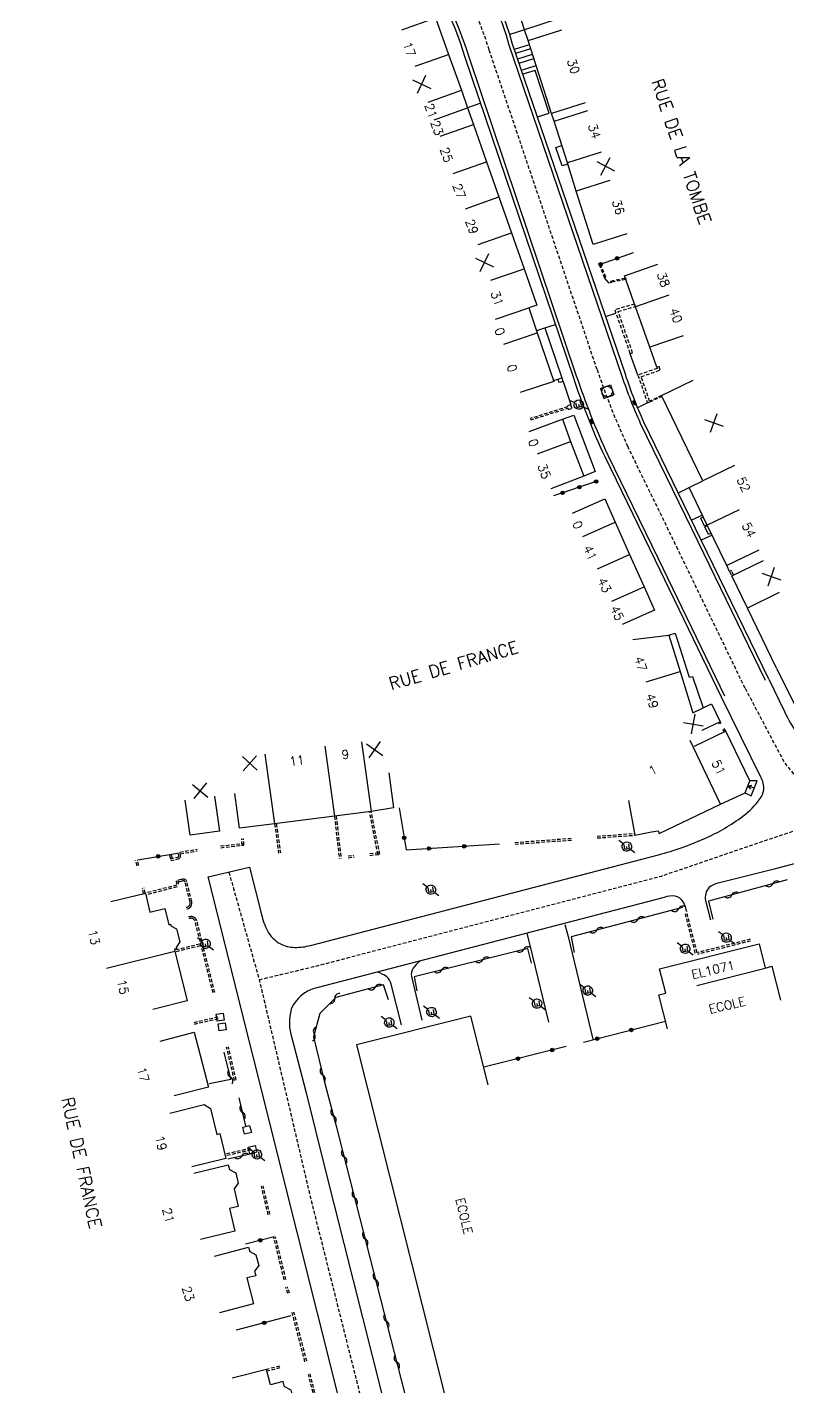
# Model space of a CAD drawing. Header units: millimetres. Extents: x 153000 to 154001, y 120000 to 121000.
# Drawn here: x 153161.1 to 153268.8, y 120000 to 120193.4 of the extents above; entities that cross this region are included whole.
import ezdxf
from ezdxf.enums import TextEntityAlignment as Align

# ---------------------------------------------------------------- set-up
doc = ezdxf.new("R2010")
doc.units = ezdxf.units.MM
doc.linetypes.add('DASHED', pattern=[0.75, 0.5, -0.25])
doc.layers.get('0').update_dxf_attribs({"linetype": 'CONTINUOUS'})
for name, color, linetype in [('W0001', 6, 'DASHED'), ('W0008', 7, 'CONTINUOUS'), ('W0100', 7, 'CONTINUOUS'), ('W0112', 1, 'DASHED'), ('W0310', 3, 'CONTINUOUS'), ('W0322', 7, 'CONTINUOUS'), ('W0334', 7, 'CONTINUOUS'), ('W0400', 7, 'CONTINUOUS'), ('W0420', 7, 'CONTINUOUS'), ('W0471', 7, 'CONTINUOUS'), ('W0984', 7, 'CONTINUOUS'), ('W0989', 7, 'CONTINUOUS'), ('W0991', 7, 'CONTINUOUS'), ('W1102', 7, 'CONTINUOUS')]:
    doc.layers.add(name, color=color, linetype=linetype)
doc.styles.get("Standard").update_dxf_attribs({"font": 'romans.shx', "width": 0.85})

# ---------------------------------------------------------------- blocks, each defined once
blk = doc.blocks.new('t322o')
at = {"color": 0, "linetype": 'Continuous'}
for radius in [0.25, 0.15]:
    blk.add_circle((0, 0), radius, dxfattribs=at)
blk = doc.blocks.new('T471')
for p, q in [((-0.333334, 0.333334), (-0.333334, -0.333334)), ((-0.333334, 0.333334), (0.333334, 0.333334)), ((-0.333334, 0), (0, 0)), ((0.500001, 0.500001), (1.000002, 1.000002)), ((-0.500001, -0.500001), (-1.000002, -1.000002)), ((-0.333334, -0.333334), (0.333334, -0.333334))]:
    blk.add_line(p, q)
blk.add_ellipse((0, 0), major_axis=(0.471405, 0.471405), ratio=1, start_param=5.4977871438, end_param=11.780972451)
blk = doc.blocks.new('T400')
for p, q in [((-0.15, 0.3), (0.15, 0.3)), ((-0.15, -0.25), (-0.15, 0.3)), ((-0.15, 0.15), (0.15, 0.15)), ((-0.15, 0), (0.15, 0)), ((0.15, 0.3), (0.15, -0.25)), ((-0.15, -0.15), (0.15, -0.15)), ((-0.15, -0.25), (-0.15, -0.3)), ((-0.15, -0.3), (0.15, -0.3)), ((0.15, -0.3), (0.15, -0.25))]:
    blk.add_line(p, q)
blk = doc.blocks.new('T420')
for p, q in [((0.75, 0.75), (-0.75, 0.75)), ((-0.75, 0.75), (-0.75, -0.75)), ((0.75, 0.75), (0.75, -0.75)), ((0.75, -0.75), (-0.75, -0.75))]:
    blk.add_line(p, q)
blk.add_ellipse((0, 0), major_axis=(-0.53, 0.53), ratio=1, start_param=3.926991, end_param=10.210176)
blk = doc.blocks.new('t991o')
at = {"color": 0, "linetype": 'Continuous'}
for p, q in [((-1, 1), (1, -1)), ((-1, -1), (1, 1))]:
    blk.add_line(p, q, dxfattribs=at)
blk = doc.blocks.new('t112o')
at = {"color": 0, "linetype": 'Continuous'}
for p, q in [((-0.5, 0.5), (0.5, 0.5)), ((-0.5, -0.5), (-0.5, 0.5)), ((0.5, 0.5), (0.5, -0.5)), ((0.5, -0.5), (-0.5, -0.5))]:
    blk.add_line(p, q, dxfattribs=at)
blk = doc.blocks.new('t310o')
at = {"color": 0, "linetype": 'Continuous'}
for centre, start, end in [((-0.5, 0.38), 216.8699, 323.1304), ((0.5, -0.37), 36.8699, 143.1303)]:
    blk.add_arc(centre, 0.625, start, end, dxfattribs=at)

msp = doc.modelspace()

# ---------------------------------------------------------------- linework, layer by layer
at = {"layer": 'W0001'}
msp.add_lwpolyline([(153262.73, 120099.81), (153253.22, 120119.47), (153246.1, 120134.1, -0.028704), (153241.77, 120144.98), (153226.48, 120190.27, 0.082632), (153218.29, 120206.7), (153202.56, 120229.17), (153171.59, 120273.38), (153164.89, 120285.29)], format="xyb", dxfattribs=at)
at = {"layer": 'W0001', "flags": 128}
for points in [[(153262.73, 120099.81), (153268.27, 120089.31), (153274.7, 120081.28), (153274.7, 120081.28)], [(153193.93, 120058.51), (153201.63, 120060.37), (153250.88, 120073.2), (153264.72, 120077.95), (153274.7, 120081.28), (153282.17, 120079.93), (153292.93, 120073.11), (153387.62, 120004.54), (153393.86, 120000)], [(153189.63, 120073.77), (153193.93, 120058.51), (153201.27, 120027.27), (153208.13, 120000)]]:
    msp.add_lwpolyline(points, dxfattribs=at)
at = {"layer": 'W0008'}
for points in [[(153265.62, 120100.92), (153256.08, 120120.56), (153247.94, 120137.31, -0.027233), (153245.34, 120143.98), (153229.29, 120191.07, 0.096329), (153220.11, 120209.21), (153204.1, 120232.17), (153173.8, 120275.57), (153174.25, 120275.88, -0.407017), (153174.48, 120277.92), (153182.07, 120284.51)], [(153259.84, 120098.7), (153250.48, 120118.14), (153243.35, 120132.79, -0.028752), (153238.88, 120144.02), (153223.59, 120189.34, 0.082952), (153215.81, 120204.93), (153200.07, 120227.43), (153169.68, 120270.79), (153169.27, 120270.5), (153168.66, 120271.37, 0.392111), (153164.83, 120271.74), (153160.71, 120268.2), (153160.49, 120265.85), (153157.3, 120263.09)]]:
    msp.add_lwpolyline(points, format="xyb", dxfattribs=at)
at = {"layer": 'W0008', "flags": 128}
for points in [[(153266.08, 120101.09), (153268.3, 120096.5, 0.0347), (153270.11, 120093.31, 0.0395), (153271.6, 120091.39), (153277.09, 120085.45, 0.0914), (153278.34, 120084.5, 0.1276), (153279.34, 120084.24, 0.0827), (153280.18, 120084.48), (153299.46, 120092.39), (153299.46, 120092.39)], [(153205.02, 120000), (153199.31, 120022.73), (153186.68, 120073.1), (153192.57, 120074.45), (153194.26, 120067.75, 0.0671), (153195.1, 120065.44, 0.1374), (153196.86, 120063.62, 0.1191), (153198.98, 120063.09, 0.0697), (153201.19, 120063.37), (153243.97, 120074.49), (153250.47, 120076.22, 0.0414), (153257.05, 120078.54, 0.0584), (153262.42, 120081.69, 0.0836), (153264.85, 120084.18, 0.1127), (153265.38, 120085.42, 0.1415), (153264.94, 120087.22), (153259.39, 120098.53), (153259.39, 120098.53)], [(153387.5, 120000), (153291.79, 120069.3), (153289.35, 120071.05, 0.0192), (153285.5, 120073.63, 0.0566), (153281.27, 120075.64, 0.0703), (153277.05, 120076.38, 0.0742), (153273.94, 120076.08), (153267.03, 120074.22), (153258.72, 120072.12, 0.128), (153257.66, 120071.6, 0.2524), (153257.13, 120069.72), (153257.81, 120066.98), (153257.81, 120066.98)], [(153254.46, 120068.13, 0.0906), (153254.01, 120069.48, 0.1947), (153252.81, 120070.37, 0.1139), (153251.29, 120070.18), (153202.07, 120057.37, 0.0802), (153200.38, 120056.63, 0.158), (153198.46, 120054.34, 0.1485), (153198.56, 120050.29), (153200.51, 120042.68), (153203.23, 120031.81), (153211.25, 120000, 0.075)], [(153214.08, 120052.11), (153212.63, 120057.89, 0.1478), (153212, 120058.92, 0.0994), (153210.65, 120059.58), (153210.65, 120059.58)], [(153216.7, 120061.16, 0.0793), (153215.73, 120060.13, 0.1939), (153215.47, 120058.95), (153216.95, 120052.76), (153216.95, 120052.76)]]:
    msp.add_lwpolyline(points, format="xyb", dxfattribs=at)
for points in [[(153237.21, 120066.31), (153237.68, 120064.62), (153241.18, 120050.07), (153241.18, 120050.07)], [(153234.96, 120052.49), (153232.29, 120063.39), (153231.88, 120065.04), (153231.88, 120065.04)]]:
    msp.add_lwpolyline(points, dxfattribs=at)
at = {"layer": 'W0100'}
for p, q in [((153263.14, 120085.97), (153263.7, 120086.08)), ((153264.03, 120085.63), (153263.14, 120085.97)), ((153263.14, 120085.97), (153263.49, 120085.51))]:
    msp.add_line(p, q, dxfattribs=at)
for points in [[(153192.39, 120225.97), (153196.5, 120228.82), (153201.91, 120221.01), (153203.57, 120218.55), (153206.28, 120214.58), (153208.85, 120210.81), (153211.98, 120206.04), (153216.61, 120198.79), (153218.91, 120194.79), (153220.74, 120189.61), (153222.55, 120184.52), (153223.42, 120182.02), (153224.25, 120179.68), (153226.09, 120174.39), (153227.85, 120169.41), (153229.67, 120164.33), (153231.45, 120159.24), (153233.23, 120154.09), (153232.13, 120153.71), (153233.31, 120150.18), (153235.63, 120143.28), (153230.89, 120141.69)], [(153236.26, 120194.64), (153231.5, 120193.1), (153228.97, 120200.94), (153228.64, 120201.59), (153226.63, 120205.86), (153222.83, 120211.32), (153219.67, 120215.91), (153216.31, 120220.71), (153220.41, 120223.58)], [(153240.09, 120182.74), (153235.33, 120181.22), (153232.01, 120191.56), (153236.78, 120193.08)], [(153245.99, 120164.2), (153241.22, 120162.69), (153238.82, 120170.24), (153237.57, 120174.27), (153235.69, 120180.15), (153240.45, 120181.67)], [(153253.94, 120149.75), (153249.22, 120148.11), (153247.22, 120153.85), (153245.67, 120158.22), (153250.38, 120159.9)], [(153264.66, 120119.36), (153260.16, 120117.18), (153257.38, 120122.91), (153254.81, 120128.24), (153256.73, 120129.17), (153250.89, 120141.27), (153255.4, 120143.44)], [(153232.17, 120136.17), (153236.86, 120137.91), (153238.03, 120134.76), (153239.9, 120129.87), (153235.23, 120128.08)], [(153238.29, 120124.6), (153242.85, 120126.64), (153244.34, 120123.33), (153246.38, 120118.74), (153248.43, 120114.16), (153249.91, 120110.87), (153245.34, 120108.83)], [(153267.2, 120102.66), (153263.06, 120111.17), (153260.83, 120115.72), (153265.32, 120117.92)], [(153246.82, 120106.7), (153251.93, 120107.33), (153253.52, 120102.18), (153255.35, 120096.33)]]:
    msp.add_lwpolyline(points, dxfattribs=at)
at = {"layer": 'W0100', "flags": 128}
for points in [[(153267.2, 120102.66), (153268.82, 120099.31), (153271.41, 120094.19), (153274.72, 120090.54), (153279.95, 120084.82), (153285.72, 120087.23), (153283.79, 120091.84), (153283.79, 120091.84)], [(153255.35, 120096.33), (153257.95, 120097.6), (153259.21, 120095.06), (153256.6, 120093.8), (153256.6, 120093.8)], [(153246.23, 120083.9), (153247.13, 120078.99), (153249.5, 120079.44), (153250.4, 120079.59), (153250.56, 120079.24), (153259.24, 120083.38), (153262.74, 120084.99), (153263.42, 120086.7), (153260, 120093.74), (153255.51, 120091.56), (153255.51, 120091.56)], [(153212.27, 120087.81), (153212.95, 120082.86), (153209.79, 120082.32), (153204.58, 120081.67), (153196.11, 120080.59), (153191.15, 120079.96), (153190.47, 120084.91), (153190.47, 120084.91)], [(153262.74, 120084.99), (153263.61, 120084.58), (153264.46, 120086.68), (153263.42, 120086.7), (153263.42, 120086.7)], [(153187.61, 120084.51), (153188.29, 120079.56), (153184.13, 120078.99), (153183.45, 120083.94), (153183.45, 120083.94)], [(153172.94, 120069.57), (153177.82, 120070.76), (153178.46, 120068.07), (153180.56, 120068.59), (153181.13, 120066.3), (153181.35, 120066.36), (153181.41, 120066.15), (153182.22, 120065.71), (153182.67, 120063.89), (153182.16, 120063.09), (153182.21, 120062.89), (153181.94, 120062.82), (153182, 120062.54), (153183.72, 120055.5), (153178.87, 120054.31), (153178.87, 120054.31)], [(153251.75, 120051.53), (153250.52, 120056.37), (153251.49, 120056.62), (153250.62, 120060.04), (153264.7, 120063.59), (153265.57, 120060.16), (153266.51, 120060.45), (153267.75, 120055.6), (153267.75, 120055.6)], [(153226.34, 120043.64), (153223.9, 120053.33), (153207.71, 120049.27), (153220.12, 120000)], [(153179.89, 120049.81), (153184.73, 120051.06), (153186.73, 120043.31), (153181.89, 120042.05), (153181.89, 120042.05)], [(153181.29, 120039.61), (153186.14, 120040.81), (153187.01, 120040.27), (153187.94, 120036.6), (153188.36, 120036.71), (153189.22, 120033.19), (153184.37, 120031.99), (153184.37, 120031.99)], [(153184.69, 120031.11), (153189.55, 120032.28), (153189.72, 120031.61), (153190.61, 120031.15), (153190.96, 120029.69), (153190.37, 120028.88), (153190.97, 120026.4), (153189.7, 120026.1), (153190.48, 120022.87), (153185.62, 120021.7), (153185.62, 120021.7)], [(153187.59, 120019.36), (153192.42, 120020.63), (153192.59, 120019.99), (153193.47, 120019.55), (153193.86, 120018), (153193.28, 120017.21), (153193.44, 120016.57), (153192.17, 120016.25), (153193.13, 120012.59), (153188.29, 120011.33), (153188.29, 120011.33)], [(153198.53, 120000), (153198.45, 120000.35), (153197.56, 120000.85), (153197.52, 120000.84), (153197.33, 120001.59), (153195.51, 120001.13), (153194.96, 120003.29), (153190.11, 120002.07), (153190.11, 120002.07)]]:
    msp.add_lwpolyline(points, dxfattribs=at)
at = {"layer": 'W0112'}
for p, q in [((153259.11, 120094.72), (153258.99, 120094.95)), ((153259.33, 120094.83), (153259.21, 120095.07)), ((153259.79, 120093.61), (153259.56, 120093.96)), ((153260, 120093.74), (153259.77, 120094.1)), ((153204.58, 120081.67), (153205.26, 120075.67)), ((153204.83, 120081.7), (153205.51, 120075.7)), ((153210.75, 120076.25), (153209.55, 120082.27)), ((153211, 120076.29), (153209.79, 120082.32)), ((153196.11, 120080.59), (153196.68, 120076.45)), ((153196.35, 120080.62), (153196.93, 120076.49)), ((153241.76, 120078.84), (153247.12, 120079.24)), ((153241.78, 120078.59), (153247.13, 120078.99)), ((153182.7, 120076.6), (153185.12, 120076.99)), ((153188.46, 120077.46), (153191.73, 120077.83)), ((153188.49, 120077.21), (153191.76, 120077.59)), ((153191.51, 120077.57), (153191.47, 120078.49)), ((153191.76, 120077.59), (153191.72, 120078.5)), ((153230.13, 120077.96), (153238.24, 120078.56)), ((153230.15, 120077.71), (153238.26, 120078.31)), ((153176.63, 120074.62), (153176.42, 120075.39)), ((153176.87, 120074.68), (153176.66, 120075.45)), ((153181.23, 120076.14), (153181.41, 120075.41)), ((153181.36, 120075.66), (153182.37, 120075.86)), ((153181.41, 120075.41), (153182.42, 120075.62)), ((153181.47, 120076.2), (153181.65, 120075.48)), ((153182.37, 120075.86), (153182.41, 120075.87)), ((153182.41, 120075.87), (153182.45, 120075.9)), ((153182.42, 120075.62), (153182.51, 120075.65)), ((153182.45, 120075.9), (153182.49, 120075.93)), ((153182.49, 120075.93), (153182.51, 120075.96)), ((153182.52, 120076.2), (153182.5, 120076.29)), ((153182.51, 120075.96), (153182.53, 120075.99)), ((153182.51, 120075.65), (153182.59, 120075.69)), ((153182.53, 120076.13), (153182.52, 120076.2)), ((153182.54, 120076.06), (153182.53, 120076.13)), ((153182.53, 120075.99), (153182.54, 120076.02)), ((153182.54, 120076.02), (153182.54, 120076.06)), ((153182.59, 120075.69), (153182.66, 120075.75)), ((153182.66, 120075.75), (153182.72, 120075.82)), ((153182.72, 120075.82), (153182.76, 120075.9)), ((153182.74, 120076.35), (153185.16, 120076.75)), ((153182.76, 120076.26), (153182.74, 120076.35)), ((153182.78, 120076.16), (153182.76, 120076.26)), ((153182.76, 120075.9), (153182.79, 120075.98)), ((153182.79, 120076.07), (153182.78, 120076.16)), ((153182.79, 120075.98), (153182.79, 120076.07)), ((153206.51, 120076.04), (153207.34, 120076.14)), ((153206.54, 120075.79), (153207.37, 120075.89)), ((153209.58, 120076.37), (153210.97, 120076.54)), ((153209.61, 120076.12), (153211, 120076.29)), ((153177.55, 120070.71), (153177.38, 120071.48)), ((153177.79, 120070.77), (153177.63, 120071.54)), ((153182.24, 120071.91), (153177.82, 120070.77)), ((153182.3, 120071.66), (153177.89, 120070.53)), ((153182.92, 120072.7), (153182.15, 120072.53)), ((153182.15, 120072.53), (153182.24, 120071.91)), ((153182.98, 120072.46), (153182.2, 120072.28)), ((153182.39, 120072.56), (153182.49, 120071.94)), ((153183.01, 120072.72), (153182.92, 120072.7)), ((153183.08, 120072.48), (153182.98, 120072.46)), ((153183.09, 120072.75), (153183.01, 120072.72)), ((153183.16, 120072.51), (153183.08, 120072.48)), ((153183.18, 120072.77), (153183.09, 120072.75)), ((153183.23, 120072.52), (153183.16, 120072.51)), ((153183.26, 120072.78), (153183.18, 120072.77)), ((153183.27, 120072.53), (153183.23, 120072.52)), ((153183.35, 120072.77), (153183.26, 120072.78)), ((153183.29, 120072.53), (153183.27, 120072.53)), ((153183.31, 120072.52), (153183.29, 120072.53)), ((153183.34, 120072.49), (153183.31, 120072.52)), ((153183.38, 120072.44), (153183.34, 120072.49)), ((153183.44, 120072.73), (153183.35, 120072.77)), ((153183.42, 120072.38), (153183.38, 120072.44)), ((153183.44, 120072.32), (153183.42, 120072.38)), ((153183.52, 120072.66), (153183.44, 120072.73)), ((153184.13, 120069.51), (153183.44, 120072.32)), ((153183.59, 120072.58), (153183.52, 120072.66)), ((153183.65, 120072.48), (153183.59, 120072.58)), ((153183.68, 120072.38), (153183.65, 120072.48)), ((153184.37, 120069.57), (153183.68, 120072.38)), ((153184.12, 120069.15), (153184.14, 120069.27)), ((153184.14, 120069.39), (153184.13, 120069.51)), ((153184.14, 120069.27), (153184.14, 120069.39)), ((153184.39, 120069.41), (153184.37, 120069.57)), ((153184.39, 120069.24), (153184.39, 120069.41)), ((153183.59, 120068.77), (153183.71, 120068.81)), ((153183.66, 120068.53), (153183.79, 120068.57)), ((153183.71, 120068.81), (153183.82, 120068.84)), ((153183.79, 120068.57), (153183.91, 120068.61)), ((153183.82, 120068.84), (153183.91, 120068.88)), ((153183.91, 120068.88), (153183.98, 120068.92)), ((153183.91, 120068.61), (153184.02, 120068.66)), ((153184.03, 120067.42), (153183.93, 120067.4)), ((153183.98, 120068.92), (153184.03, 120068.97)), ((153184.02, 120068.66), (153184.12, 120068.72)), ((153184.03, 120068.97), (153184.08, 120069.04)), ((153184.13, 120067.44), (153184.03, 120067.42)), ((153184.08, 120069.04), (153184.12, 120069.15)), ((153184.12, 120068.72), (153184.21, 120068.8)), ((153184.23, 120067.45), (153184.13, 120067.44)), ((153184.21, 120068.8), (153184.3, 120068.93)), ((153184.34, 120067.46), (153184.23, 120067.45)), ((153184.3, 120068.93), (153184.36, 120069.08)), ((153184.44, 120067.45), (153184.34, 120067.46)), ((153184.36, 120069.08), (153184.39, 120069.24)), ((153184.61, 120067.39), (153184.44, 120067.45)), ((153184.78, 120067.3), (153184.61, 120067.39)), ((153255.68, 120062.28), (153254.22, 120068.07)), ((153255.92, 120062.34), (153254.46, 120068.13)), ((153184.08, 120067.18), (153183.99, 120067.16)), ((153184.17, 120067.2), (153184.08, 120067.18)), ((153184.26, 120067.21), (153184.17, 120067.2)), ((153184.33, 120067.21), (153184.26, 120067.21)), ((153184.39, 120067.2), (153184.33, 120067.21)), ((153184.51, 120067.17), (153184.39, 120067.2)), ((153184.63, 120067.1), (153184.51, 120067.17)), ((153184.73, 120067), (153184.63, 120067.1)), ((153184.81, 120066.89), (153184.73, 120067)), ((153184.92, 120067.17), (153184.78, 120067.3)), ((153184.85, 120066.79), (153184.81, 120066.89)), ((153187.4, 120056.64), (153184.85, 120066.79)), ((153185.03, 120067.01), (153184.92, 120067.17)), ((153185.1, 120066.85), (153185.03, 120067.01)), ((153187.64, 120056.7), (153185.1, 120066.85)), ((153185.51, 120063.55), (153181.97, 120062.69)), ((153263.44, 120064.24), (153255.92, 120062.34)), ((153263.5, 120063.99), (153255.98, 120062.1)), ((153185.57, 120063.31), (153182.03, 120062.45)), ((153188.08, 120053.2), (153184.43, 120052.37)), ((153188.13, 120052.95), (153184.49, 120052.13)), ((153190.43, 120044.23), (153189.32, 120048.95)), ((153190.67, 120044.29), (153189.56, 120049.01)), ((153192.7, 120034.62), (153191.24, 120034.28)), ((153191.24, 120034.28), (153189.08, 120033.78)), ((153191.3, 120034.04), (153189.13, 120033.53)), ((153192.75, 120034.37), (153191.3, 120034.04)), ((153195.2, 120025.22), (153194.24, 120029.27)), ((153195.44, 120025.28), (153194.48, 120029.33)), ((153197.47, 120015.97), (153195.99, 120022.02)), ((153197.72, 120016.03), (153196.24, 120022.08)), ((153197.96, 120014.04), (153197.71, 120014.94)), ((153198.2, 120014.11), (153197.95, 120015.01)), ((153200.41, 120004.39), (153198.6, 120011.35)), ((153200.65, 120004.45), (153198.84, 120011.41)), ((153196.81, 120003.76), (153194.96, 120003.29)), ((153196.87, 120003.52), (153195.02, 120003.05)), ((153201.55, 120000), (153200.89, 120002.6)), ((153201.81, 120000), (153201.13, 120002.66))]:
    msp.add_line(p, q, dxfattribs=at)
for points in [[(153242.07, 120159.82), (153242.8, 120157.97), (153242.99, 120158.04), (153242.26, 120159.89)], [(153245.82, 120157.73), (153243.77, 120157.3), (153243.73, 120157.5), (153245.78, 120157.93)], [(153247.09, 120154.23), (153244.28, 120153.44), (153246.46, 120147.2), (153246.8, 120147.32), (153244.74, 120153.2), (153247.21, 120153.89)], [(153250.89, 120141.27), (153249.21, 120140.47), (153248.01, 120143.95), (153250.71, 120144.89), (153250.56, 120145.4), (153250.22, 120145.29), (153250.27, 120145.12), (153247.55, 120144.17), (153248.91, 120140.25), (153249.25, 120140.37), (153250.94, 120141.18)], [(153236.78, 120143.79), (153236.95, 120143.26), (153236.41, 120143.09), (153236.24, 120143.62)], [(153261.1, 120115.85), (153260.81, 120116.48), (153260.54, 120116.35), (153260.83, 120115.72)]]:
    msp.add_lwpolyline(points, close=True, dxfattribs=at)
msp.add_lwpolyline([(153232.32, 120137.82), (153237.63, 120139.47), (153237.69, 120139.28), (153238.23, 120139.46), (153238.05, 120140), (153237.52, 120139.82), (153237.57, 120139.66), (153232.25, 120138.01)], dxfattribs=at)
at = {"layer": 'W0310', "flags": 128}
for points in [[(153268.7, 120072.64), (153257.57, 120069.63), (153258.16, 120067.09), (153258.16, 120067.09)], [(153253.87, 120068.72), (153238.09, 120064.57), (153238.54, 120062.37), (153238.54, 120062.37)], [(153232.49, 120060.87), (153231.95, 120062.95), (153215.87, 120058.9), (153216.25, 120056.93), (153216.25, 120056.93)], [(153212.24, 120055.68), (153211.55, 120057.78), (153204.78, 120056), (153202.49, 120053.71), (153201.61, 120050.42), (153203.16, 120044), (153204.79, 120037.93), (153214.52, 120000)], [(153186.83, 120043.83), (153189.92, 120044.4), (153188.97, 120048.25), (153188.97, 120048.25)], [(153192.03, 120037.79), (153191.08, 120041.76), (153191.08, 120041.76)], [(153193.31, 120033.94), (153189.47, 120033.08), (153189.47, 120033.08)]]:
    msp.add_lwpolyline(points, dxfattribs=at)
at = {"layer": 'W0322'}
for points in [[(153242.27, 120159.87), (153246.94, 120161.55)], [(153241.63, 120129.09), (153235.58, 120127.05)]]:
    msp.add_lwpolyline(points, dxfattribs=at)
at = {"layer": 'W0322', "flags": 128}
for points in [[(153213.76, 120082.87), (153214.73, 120076.89), (153227.95, 120077.74), (153227.95, 120077.74)], [(153176.73, 120075.51), (153182.66, 120076.49), (153182.66, 120076.49)], [(153239.85, 120049.66), (153251.47, 120052.62), (153251.47, 120052.62)], [(153237.37, 120049.04), (153225.72, 120046.1), (153225.72, 120046.1)], [(153196.05, 120022.1), (153192.01, 120021.05), (153192.01, 120021.05)], [(153198.39, 120010.88), (153190.65, 120008.87), (153190.65, 120008.87)]]:
    msp.add_lwpolyline(points, dxfattribs=at)
at = {"layer": 'W0334'}
for points in [[(153266.08, 120101.09), (153256.53, 120120.77), (153248.4, 120137.51, -0.027245), (153245.82, 120144.14), (153229.77, 120191.21, 0.096231), (153220.51, 120209.5), (153204.51, 120232.46), (153174.21, 120275.86)], [(153259.39, 120098.53), (153250.03, 120117.92), (153242.9, 120132.57, -0.028762), (153238.41, 120143.86), (153223.11, 120189.19, 0.083008), (153215.4, 120204.64), (153199.66, 120227.14), (153169.27, 120270.5)]]:
    msp.add_lwpolyline(points, format="xyb", dxfattribs=at)
for points in [[(153232.01, 120191.56), (153231.5, 120193.1), (153229.42, 120192.41)], [(153230.06, 120190.35), (153232.18, 120191.03)], [(153230.26, 120189.77), (153232.37, 120190.45)], [(153230.53, 120188.98), (153232.62, 120189.66)], [(153230.74, 120188.37), (153232.82, 120189.04)], [(153231.22, 120187.41), (153233.14, 120188.04)], [(153233.34, 120180.75), (153234.99, 120181.26), (153233.02, 120187.35), (153231.28, 120186.79)], [(153225.3, 120182.7), (153223.42, 120182.04)], [(153235.69, 120180.15), (153235.33, 120181.22)], [(153237.63, 120174.07), (153236.85, 120173.82), (153235.95, 120176.41), (153236.8, 120176.69)], [(153243.79, 120157.31), (153243.47, 120157.2), (153242.8, 120157.97)], [(153242.98, 120152.48), (153244.44, 120152.97)], [(153233.22, 120150.49), (153234.38, 120150.88), (153236.78, 120143.79)], [(153234.38, 120150.88), (153235.88, 120151.35)], [(153247.55, 120144.17), (153246.46, 120147.2)], [(153250.22, 120145.29), (153249.22, 120148.11)], [(153235.57, 120143.41), (153236.25, 120143.62)], [(153236.95, 120143.26), (153238.05, 120140)], [(153248.91, 120140.25), (153247.51, 120139.55)], [(153236.86, 120137.91), (153238.47, 120138.51), (153241.5, 120130.5), (153239.9, 120129.87)], [(153253.4, 120127.54), (153254.81, 120128.24)], [(153256.71, 120124.33), (153255.14, 120123.63)], [(153257.36, 120122.96), (153256.98, 120122.78), (153256.46, 120123.89), (153256.82, 120124.07)], [(153258.09, 120121.49), (153256.53, 120120.77)], [(153257.93, 120121.78), (153257.57, 120121.61), (153257.04, 120122.68), (153257.41, 120122.86)], [(153260.54, 120116.35), (153260.16, 120117.18)], [(153251.93, 120107.31), (153252.85, 120107.59), (153254.79, 120101.38), (153255.29, 120101.45), (153256.79, 120097.04)]]:
    msp.add_lwpolyline(points, dxfattribs=at)
at = {"layer": 'W1102'}
for p, q in [((153214.11, 120193.1), (153218.91, 120194.79)), ((153216.03, 120187.94), (153220.74, 120189.61)), ((153217.83, 120182.86), (153222.55, 120184.52)), ((153218.71, 120180.36), (153223.42, 120182.02)), ((153219.53, 120178.03), (153224.25, 120179.68)), ((153242.34, 120175.76), (153237.57, 120174.27)), ((153221.38, 120172.72), (153226.09, 120174.39)), ((153243.59, 120171.75), (153238.82, 120170.24)), ((153223.14, 120167.71), (153227.85, 120169.41)), ((153224.95, 120162.69), (153229.67, 120164.33)), ((153226.72, 120157.61), (153231.45, 120159.24)), ((153251.95, 120155.5), (153247.22, 120153.85)), ((153227.4, 120152.08), (153232.13, 120153.71)), ((153228.59, 120148.54), (153233.31, 120150.18)), ((153233.34, 120133.02), (153238.03, 120134.76)), ((153261.23, 120131.35), (153256.73, 120129.17)), ((153261.88, 120125.09), (153257.38, 120122.91)), ((153239.77, 120121.29), (153244.34, 120123.33)), ((153241.81, 120116.71), (153246.38, 120118.74)), ((153243.87, 120112.12), (153248.43, 120114.16)), ((153267.56, 120113.36), (153263.06, 120111.17)), ((153248.74, 120100.7), (153253.52, 120102.18))]:
    msp.add_line(p, q, dxfattribs=at)
at = {"layer": 'W1102', "flags": 128}
for points in [[(153203.21, 120091.58), (153204.58, 120081.67), (153204.58, 120081.67)], [(153208.43, 120092.22), (153209.79, 120082.32), (153209.79, 120082.32)], [(153259.24, 120083.38), (153254.93, 120092.41), (153254.93, 120092.41)], [(153194.74, 120090.49), (153196.11, 120080.59), (153196.11, 120080.59)], [(153172.29, 120060.16), (153182, 120062.54), (153182, 120062.54)], [(153255.88, 120057.69), (153265.57, 120060.16), (153265.57, 120060.16)]]:
    msp.add_lwpolyline(points, dxfattribs=at)

# ---------------------------------------------------------------- block references
at = {"layer": 'W0112'}
for p, rotation in [((153188.38, 120053.2), 98.20849999999999), ((153188.68, 120051.84), 98.20849999999999), ((153192.21, 120037.25), 103.8292999999999), ((153192.99, 120034.44), 103.8292999999999)]:
    msp.add_blockref('t112o', p, dxfattribs=dict(at, rotation=rotation))
at = {"layer": 'W0310'}
for p, rotation in [((153266.64, 120072.09), 195.1719149315955), ((153260.85, 120070.52), 195.1719149315955), ((153247.52, 120067.05), 194.7048909664548), ((153253.33, 120068.57), 194.7048909664548), ((153241.72, 120065.53), 194.7048909664548), ((153225.57, 120061.34), 194.1427661573757), ((153231.39, 120062.81), 194.1427661573757), ((153219.75, 120059.88), 194.1427661573757), ((153210.38, 120057.47), 194.7294445954886), ((153204.63, 120055.85), 225.0237726233621), ((153201.72, 120050.84), 255.0877625038069), ((153189.84, 120044.71), 103.8402683355593), ((153202.91, 120045.01), 283.5519941720237), ((153191.57, 120039.72), 103.4438610856191), ((153204.45, 120039.21), 285.1020206057168), ((153191.44, 120033.52), 192.6486946891388), ((153205.96, 120033.4), 284.3870761216597), ((153207.45, 120027.59), 284.3870761216597), ((153208.94, 120021.78), 284.3870761216597), ((153210.43, 120015.97), 284.3870761216597), ((153211.92, 120010.15), 284.3870761216597), ((153213.41, 120004.34), 284.3870761216597)]:
    msp.add_blockref('t310o', p, dxfattribs=dict(at, rotation=rotation))
at = {"layer": 'W0322'}
for p, rotation in [((153242.27, 120159.87), 19.743963517928), ((153244.62, 120160.72), 19.743963517928), ((153241.63, 120129.09), 198.579451003987), ((153236.89, 120127.49), 198.579451003987), ((153239.26, 120128.29), 198.579451003987), ((153214.45, 120078.62), 279.2344048124399), ((153217.97, 120077.1), 3.685440745259271), ((153222.96, 120077.42), 3.685440745259271), ((153179.62, 120075.99), 9.330964387668626), ((153241.78, 120050.15), 14.29476959985361), ((153246.63, 120051.39), 14.29476959985361), ((153235.42, 120048.55), 194.1432645140883), ((153230.57, 120047.33), 194.1432645140883), ((153194.08, 120021.59), 194.5676567336444), ((153194.62, 120009.9), 194.5655240906806)]:
    msp.add_blockref('t322o', p, dxfattribs=dict(at, rotation=rotation))
at = {"layer": 'W0400'}
for p, rotation in [((153247.07, 120140.24), 203.039574997974), ((153240.93, 120137.57), 203.439122876866)]:
    msp.add_blockref('T400', p, dxfattribs=dict(at, rotation=rotation))
at = {"layer": 'W0420', "rotation": 109.918348522852}
msp.add_blockref('T420', (153243.2, 120141.84), dxfattribs=at)
at = {"layer": 'W0471'}
for p, rotation in [((153239.17, 120139.99), 110.144138786504), ((153245.99, 120077.37), 98.20849999999999), ((153218.23, 120071.27), 98.20849999999999), ((153260.09, 120064.47), 98.20849999999999), ((153186.34, 120063.6), 98.20849999999999), ((153254.24, 120062.9), 98.20849999999999), ((153240.45, 120056.99), 98.20849999999999), ((153240.46, 120056.99), 98.20849999999999), ((153233.27, 120055.12), 98.20849999999999), ((153218.33, 120053.93), 98.20849999999999), ((153212.35, 120052.44), 98.20849999999999), ((153193.6, 120033.76), 98.20849999999999)]:
    msp.add_blockref('T471', p, dxfattribs=dict(at, rotation=rotation))
at = {"layer": 'W0991'}
for p, rotation in [((153216.93, 120185.4), 19.56100002542639), ((153242.97, 120173.76), 17.25436540761401), ((153225.84, 120160.13), 19.19236031659455), ((153258.31, 120137.4), 25.75312275182803), ((153266.44, 120115.64), 26.11930466538457), ((153255.41, 120094.72), 34.91449887864331), ((153210.29, 120091.1), 10.03397197692584), ((153192.61, 120089.17), 272.8630330628825), ((153185.56, 120085.29), 275.6417754007498)]:
    msp.add_blockref('t991o', p, dxfattribs=dict(at, rotation=rotation))

# ---------------------------------------------------------------- texts
at = {"layer": 'W0984'}
for s, rotation, p in [('EL1071', 13.1878, (153258.21, 120059.92)), ('ECOLE', 13.1878, (153260.2, 120054.9)), ('ECOLE', 283.4205, (153222.96, 120025.04))]:
    msp.add_text(s, height=1.25, rotation=rotation, dxfattribs=at).set_placement(p, align=Align.MIDDLE)
at = {"layer": 'W0989'}
for s, rotation, p in [('RUE DE LA TOMBE', 288.6493, (153253.7, 120175.86)), ('RUE DE FRANCE', 16.3537, (153221.46, 120103.06)), ('RUE DE FRANCE', 282.2277, (153168.76, 120032.58))]:
    msp.add_text(s, height=1.75, rotation=rotation, dxfattribs=at).set_placement(p, align=Align.MIDDLE)
at = {"layer": 'W0991'}
for s, rotation, p in [('17', 289.4558, (153215.19, 120190.32)), ('30', 287.7525, (153238.43, 120187.91)), ('21', 289.3502, (153218.27, 120181.61)), ('23', 289.4398, (153219.12, 120179.19)), ('34', 287.7504, (153241.39, 120178.72)), ('25', 289.1924, (153220.45, 120175.38)), ('27', 289.3965, (153222.26, 120170.23)), ('36', 287.6074, (153244.79, 120167.97)), ('29', 289.8085, (153224.05, 120165.2)), ('38', 289.5667, (153251.16, 120157.7)), ('31', 289.0693, (153227.61, 120155.03)), ('40', 289.1688, (153252.94, 120152.63)), ('0', 288.5337, (153227.99, 120150.33)), ('0', 288.5336, (153229.73, 120145.14)), ('0', 290.3682, (153232.76, 120134.58)), ('35', 290.9434, (153234.29, 120130.54)), ('52', 295.7684, (153262.52, 120128.69)), ('0', 294.0714, (153239.03, 120122.95)), ('54', 295.8523, (153263.27, 120122.23)), ('41', 294.0454, (153240.79, 120118.99)), ('43', 294.1616, (153242.84, 120114.41)), ('45', 294.0927, (153244.61, 120110.47)), ('47', 287.1946, (153247.95, 120103.27)), ('49', 287.1173, (153249.57, 120098)), ('9', 7.0393, (153206.14, 120090.43)), ('11', 7.3049, (153199.26, 120089.56)), ('1', 25.6262, (153249.66, 120088.21)), ('51', 296.384, (153258.98, 120088.6)), ('13', 283.0389, (153170.54, 120064.52)), ('15', 281.5833, (153174.64, 120057.49)), ('17', 284.4941, (153177.5, 120045.06)), ('19', 282.4957, (153180.03, 120035.37)), ('21', 284.9537, (153181.08, 120025.14)), ('23', 285.788, (153183.89, 120014.03))]:
    msp.add_text(s, height=1.25, rotation=rotation, dxfattribs=at).set_placement(p, align=Align.MIDDLE)

doc.saveas('drawing.dxf')
